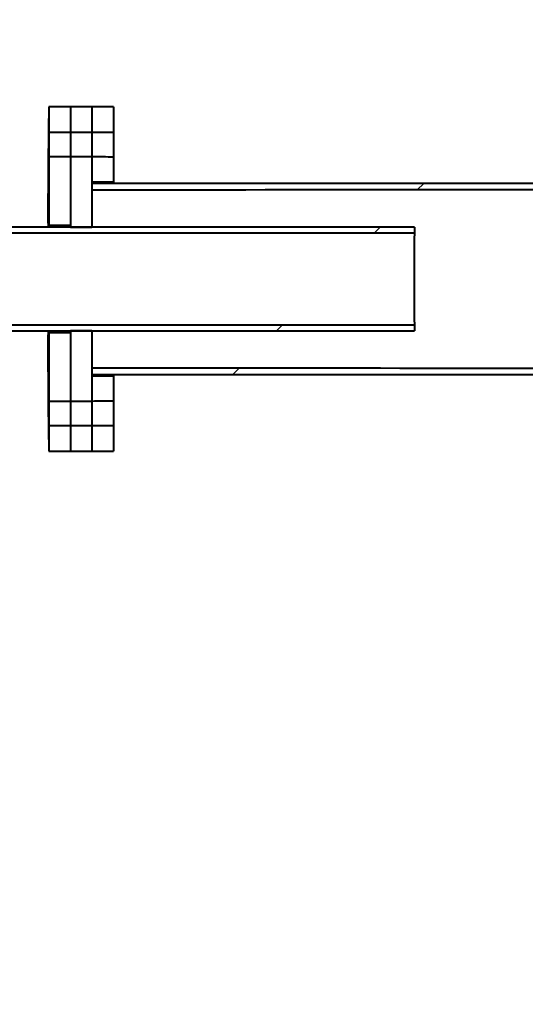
# Model space of a CAD drawing. Header units: millimetres. Extents: x 122 to 2816, y -707 to 556.
# Drawn here: x 814.535 to 816.673, y 291.407 to 295.584 of the extents above; entities that cross this region are included whole.
import ezdxf

# ---------------------------------------------------------------- set-up
doc = ezdxf.new("R2010")
doc.units = ezdxf.units.MM
doc.header["$PDSIZE"] = -1
doc.layers.add('FORMAT', color=7, linetype='Continuous')
doc.styles.add('SLDTEXTSTYLE7', font='TXT', dxfattribs={"width": 0.75})
doc.dimstyles.new('SLDDIMSTYLE5', dxfattribs={"dimtxt": 1.852083, "dimasz": 1.852083, "dimexe": 0, "dimexo": 0.625, "dimgap": 0.463021, "dimtad": 1, "dimlfac": 110, "dimzin": 12, "dimtxsty": 'SLDTEXTSTYLE7', "dimsah": 1, "dimcen": 2.5, "dimadec": 1, "dimazin": 3, "dimtfac": 1, "dimtdec": 1, "dimtmove": 0, "dimatfit": 3, "dimfrac": 2, "dimtzin": 12})
pattern_1 = [(45, (577.821, 87.9), (-6.7352, 6.7352), []), (45, (582.311, 87.9), (-6.7352, 6.7352), [])]
pattern_2 = [(45, (577.821, 87.9), (-13.4704, 13.4704), []), (45, (582.311, 87.9), (-13.4704, 13.4704), []), (45, (586.801, 87.9), (-13.4704, 13.4704), []), (45, (591.292, 87.9), (-13.4704, 13.4704), [])]

# ---------------------------------------------------------------- blocks, each defined once
blk = doc.blocks.new('*D1071')
at = {"layer": 'Defpoints', "color": 0}
for p in [(861.3505, 305.0429), (826.3505, 299.5884), (835.5678, 294.5899), (812.7141, 291.4066), (823.6232, 291.4066)]:
    blk.add_point(p, dxfattribs=at)
at = {"layer": 'FORMAT', "color": 0, "lineweight": -2}
blk.add_line((823.6857, 291.4066), (835.6499, 291.4066), dxfattribs=at)
blk.add_arc((773.8505, 291.4066), 61.7994, 1.717178, 7.140781, dxfattribs=at)
at = {"layer": 'FORMAT', "color": 0}
for points in [[(834.8649, 299.0458), (835.4762, 299.1317), (834.9128, 300.9228)], [(835.9308, 293.2631), (835.3135, 293.2538), (835.6499, 291.4066)]]:
    blk.add_solid(points, dxfattribs=at)
at = {"layer": 'FORMAT', "color": 0, "insert": (837.5263, 299.12), "char_height": 1.85208, "attachment_point": 1, "rotation": 275.2523, "style": 'SLDTEXTSTYLE7'}
blk.add_mtext('\\A1;8.9°', dxfattribs=at)

msp = doc.modelspace()

# ---------------------------------------------------------------- hatches: boundary and pattern name
at = {"linetype": 'Continuous', "lineweight": 18}
h = msp.add_hatch(dxfattribs=at)
h.set_pattern_fill('ANSI32', style=0)
h.set_pattern_definition(pattern_1)
edge = h.paths.add_edge_path(flags=0)
edge.add_ellipse((818.168686, 294.488383), major_axis=(127.272727, 0), ratio=0.0057142857, start_angle=167.99581243, end_angle=168.2982649)
edge.add_line((814.65869, 295.215379), (814.65869, 295.107289))
edge.add_ellipse((818.168686, 295.056565), major_axis=(9.545455, 0), ratio=0.00571429, start_angle=179.1466589, end_angle=179.1720602, ccw=False)
edge.add_line((814.749601, 295.107491), (814.749601, 295.215393))
h = msp.add_hatch(dxfattribs=at)
h.set_pattern_fill('ANSI34', style=0)
h.set_pattern_definition(pattern_2)
edge = h.paths.add_edge_path(flags=0)
edge.add_ellipse((818.168686, 294.488383), major_axis=(127.272727, 0), ratio=0.0057142857, start_angle=167.67757707, end_angle=167.99581243)
edge.add_line((814.749601, 295.215393), (814.749601, 295.107491))
edge.add_ellipse((818.168686, 295.056565), major_axis=(9.545455, 0), ratio=0.00571429, start_angle=179.1199751, end_angle=179.1466589, ccw=False)
edge.add_line((814.840512, 295.107687), (814.840512, 295.215407))
h = msp.add_hatch(dxfattribs=at)
h.set_pattern_fill('ANSI32', style=0)
h.set_pattern_definition(pattern_1)
edge = h.paths.add_edge_path(flags=0)
edge.add_ellipse((818.168686, 294.488383), major_axis=(127.272727, 0), ratio=0.0057142857, start_angle=167.34231106, end_angle=167.67757707)
edge.add_line((814.840512, 295.215407), (814.840512, 295.107687))
edge.add_ellipse((818.168686, 295.056565), major_axis=(9.545455, 0), ratio=0.00571429, start_angle=179.0918992, end_angle=179.1199751, ccw=False)
edge.add_line((814.931422, 295.107878), (814.931422, 295.21542))
h = msp.add_hatch(dxfattribs=at)
h.set_pattern_fill('ANSI32', style=0)
h.set_pattern_definition(pattern_1)
edge = h.paths.add_edge_path(flags=0)
edge.add_line((814.65869, 295.005841), (814.65869, 294.714769))
edge.add_ellipse((818.168686, 294.488383), major_axis=(39.772727, 0), ratio=0.005714286, start_angle=176.2110787, end_angle=176.3096771, ccw=False)
edge.add_line((814.749601, 294.714814), (814.749601, 295.005639))
edge.add_ellipse((818.168686, 295.056565), major_axis=(9.545455, 0), ratio=0.00571429, start_angle=180.8279398, end_angle=180.8533411, ccw=False)
h = msp.add_hatch(dxfattribs=at)
h.set_pattern_fill('ANSI34', style=0)
h.set_pattern_definition(pattern_2)
edge = h.paths.add_edge_path(flags=0)
edge.add_line((814.749601, 295.005639), (814.749601, 294.705688))
edge.add_ellipse((818.168686, 294.488383), major_axis=(38.181818, 0), ratio=0.005714286, start_angle=176.2635207, end_angle=176.3633692, ccw=False)
edge.add_line((814.840512, 294.705734), (814.840512, 295.005442))
edge.add_ellipse((818.168686, 295.056565), major_axis=(9.545455, 0), ratio=0.00571429, start_angle=180.8533411, end_angle=180.8800249, ccw=False)
h = msp.add_hatch(dxfattribs=at)
h.set_pattern_fill('ANSI32', style=0)
h.set_pattern_definition(pattern_1)
edge = h.paths.add_edge_path(flags=0)
edge.add_line((814.840512, 295.005442), (814.840512, 294.897032))
edge.add_ellipse((818.168686, 294.488383), major_axis=(71.590909, 0), ratio=0.005714286, start_angle=172.80503721, end_angle=172.99999822, ccw=False)
edge.add_line((814.931422, 294.897055), (814.931422, 295.005252))
edge.add_ellipse((818.168686, 295.056565), major_axis=(9.545455, 0), ratio=0.00571429, start_angle=180.8800249, end_angle=180.9081008, ccw=False)
h = msp.add_hatch(dxfattribs=at)
h.set_pattern_fill('ANSI32', style=0)
h.set_pattern_definition(pattern_1)
edge = h.paths.add_edge_path(flags=0)
edge.add_ellipse((818.168686, 294.488383), major_axis=(70.715909, 0), ratio=0.005714286, start_angle=150.83685377, end_angle=173.08490498)
edge.add_line((814.840512, 294.892026), (814.840512, 294.864266))
edge.add_ellipse((818.168686, 294.488383), major_axis=(65.863636, 0), ratio=0.005714286, start_angle=152.53717851, end_angle=173.55634076, ccw=False)
edge.add_line((817.444596, 294.864724), (817.444596, 294.892453))
h = msp.add_hatch(dxfattribs=at)
h.set_pattern_fill('ANSI32', style=0)
h.set_pattern_definition(pattern_1)
edge = h.paths.add_edge_path(flags=0)
edge.add_ellipse((818.168686, 294.488383), major_axis=(38.420455, 0), ratio=0.005714286, start_angle=173.6316145, end_angle=177.7971605)
edge.add_line((812.523086, 294.705545), (812.531579, 294.680059))
edge.add_ellipse((818.168686, 294.488383), major_axis=(34.013636, 0), ratio=0.005714286, start_angle=174.3590786, end_angle=178.0525501, ccw=False)
edge.add_line((816.20417, 294.682422), (816.20417, 294.707641))
h = msp.add_hatch(dxfattribs=at)
h.set_pattern_fill('ANSI32', style=0)
h.set_pattern_definition(pattern_1)
edge = h.paths.add_edge_path(flags=0)
edge.add_ellipse((818.168686, 294.488383), major_axis=(38.420455, 0), ratio=0.005714286, start_angle=182.2620179, end_angle=186.3683855)
edge.add_line((816.20417, 294.269125), (816.20417, 294.294344))
edge.add_ellipse((818.168686, 294.488383), major_axis=(34.013636, 0), ratio=0.005714286, start_angle=181.9938452, end_angle=185.6409214, ccw=False)
edge.add_line((812.659369, 294.296586), (812.667862, 294.271099))
h = msp.add_hatch(dxfattribs=at)
h.set_pattern_fill('ANSI32', style=0)
h.set_pattern_definition(pattern_1)
edge = h.paths.add_edge_path(flags=0)
edge.add_line((814.749601, 293.971128), (814.749601, 294.261952))
edge.add_ellipse((818.168686, 294.488383), major_axis=(39.772727, 0), ratio=0.005714286, start_angle=183.6903229, end_angle=183.7889213, ccw=False)
edge.add_line((814.65869, 294.261997), (814.65869, 293.970925))
edge.add_ellipse((818.168686, 293.920201), major_axis=(9.545455, 0), ratio=0.00571429, start_angle=179.1466589, end_angle=179.1720602, ccw=False)
h = msp.add_hatch(dxfattribs=at)
h.set_pattern_fill('ANSI34', style=0)
h.set_pattern_definition(pattern_2)
edge = h.paths.add_edge_path(flags=0)
edge.add_line((814.840512, 293.971324), (814.840512, 294.271032))
edge.add_ellipse((818.168686, 294.488383), major_axis=(38.181818, 0), ratio=0.005714286, start_angle=183.6366308, end_angle=183.7364793, ccw=False)
edge.add_line((814.749601, 294.271078), (814.749601, 293.971128))
edge.add_ellipse((818.168686, 293.920201), major_axis=(9.545455, 0), ratio=0.00571429, start_angle=179.1199751, end_angle=179.1466589, ccw=False)
h = msp.add_hatch(dxfattribs=at)
h.set_pattern_fill('ANSI32', style=0)
h.set_pattern_definition(pattern_1)
edge = h.paths.add_edge_path(flags=0)
edge.add_ellipse((818.168686, 294.488383), major_axis=(65.863636, 0), ratio=0.005714286, start_angle=186.44365924, end_angle=207.46282149, ccw=False)
edge.add_line((814.840512, 294.1125), (814.840512, 294.08474))
edge.add_ellipse((818.168686, 294.488383), major_axis=(70.715909, 0), ratio=0.005714286, start_angle=186.91509502, end_angle=209.16314623)
edge.add_line((817.444596, 294.084313), (817.444596, 294.112042))
h = msp.add_hatch(dxfattribs=at)
h.set_pattern_fill('ANSI32', style=0)
h.set_pattern_definition(pattern_1)
edge = h.paths.add_edge_path(flags=0)
edge.add_line((814.931422, 293.971514), (814.931422, 294.079711))
edge.add_ellipse((818.168686, 294.488383), major_axis=(71.590909, 0), ratio=0.005714286, start_angle=187.00000178, end_angle=187.19496279, ccw=False)
edge.add_line((814.840512, 294.079734), (814.840512, 293.971324))
edge.add_ellipse((818.168686, 293.920201), major_axis=(9.545455, 0), ratio=0.00571429, start_angle=179.0918992, end_angle=179.1199751, ccw=False)
h = msp.add_hatch(dxfattribs=at)
h.set_pattern_fill('ANSI32', style=0)
h.set_pattern_definition(pattern_1)
edge = h.paths.add_edge_path(flags=0)
edge.add_ellipse((818.168686, 294.488383), major_axis=(127.272727, 0), ratio=0.0057142857, start_angle=191.7017351, end_angle=192.00418757)
edge.add_line((814.749601, 293.761373), (814.749601, 293.869275))
edge.add_ellipse((818.168686, 293.920201), major_axis=(9.545455, 0), ratio=0.00571429, start_angle=180.8279398, end_angle=180.8533411, ccw=False)
edge.add_line((814.65869, 293.869477), (814.65869, 293.761387))
h = msp.add_hatch(dxfattribs=at)
h.set_pattern_fill('ANSI34', style=0)
h.set_pattern_definition(pattern_2)
edge = h.paths.add_edge_path(flags=0)
edge.add_ellipse((818.168686, 294.488383), major_axis=(127.272727, 0), ratio=0.0057142857, start_angle=192.00418757, end_angle=192.32242293)
edge.add_line((814.840512, 293.761359), (814.840512, 293.869079))
edge.add_ellipse((818.168686, 293.920201), major_axis=(9.545455, 0), ratio=0.00571429, start_angle=180.8533411, end_angle=180.8800249, ccw=False)
edge.add_line((814.749601, 293.869275), (814.749601, 293.761373))
h = msp.add_hatch(dxfattribs=at)
h.set_pattern_fill('ANSI32', style=0)
h.set_pattern_definition(pattern_1)
edge = h.paths.add_edge_path(flags=0)
edge.add_ellipse((818.168686, 294.488383), major_axis=(127.272727, 0), ratio=0.0057142857, start_angle=192.32242293, end_angle=192.65768894)
edge.add_line((814.931422, 293.761346), (814.931422, 293.868888))
edge.add_ellipse((818.168686, 293.920201), major_axis=(9.545455, 0), ratio=0.00571429, start_angle=180.8800249, end_angle=180.9081008, ccw=False)
edge.add_line((814.840512, 293.869079), (814.840512, 293.761359))

# ---------------------------------------------------------------- linework, layer by layer
at = {"color": 7, "linetype": 'Continuous', "lineweight": 25}
for p, q in [((814.65869, 295.215379), (814.65869, 295.107289)), ((814.749601, 295.215393), (814.749601, 295.107491)), ((814.840512, 295.215407), (814.840512, 295.107687)), ((814.931422, 295.21542), (814.931422, 295.107878)), ((814.65869, 295.005841), (814.65869, 294.714769)), ((814.749601, 295.005639), (814.749601, 294.705688)), ((814.749601, 295.005639), (814.749601, 294.714814)), ((814.840512, 295.005442), (814.840512, 294.897032)), ((814.840512, 295.005442), (814.840512, 294.705734)), ((814.931422, 295.005252), (814.931422, 294.897055)), ((814.840512, 294.892026), (814.840512, 294.864266)), ((816.20417, 294.707641), (816.20417, 294.682422)), ((816.20417, 294.294344), (816.20417, 294.269125)), ((814.65869, 294.261997), (814.65869, 293.970925)), ((814.749601, 294.271078), (814.749601, 293.971128)), ((814.749601, 294.261952), (814.749601, 293.971128)), ((814.840512, 294.271032), (814.840512, 293.971324)), ((814.840512, 294.1125), (814.840512, 294.08474)), ((814.840512, 294.079734), (814.840512, 293.971324)), ((814.931422, 294.079711), (814.931422, 293.971514)), ((814.65869, 293.869477), (814.65869, 293.761387)), ((814.749601, 293.869275), (814.749601, 293.761373)), ((814.840512, 293.869079), (814.840512, 293.761359)), ((814.931422, 293.868888), (814.931422, 293.761346))]:
    msp.add_line(p, q, dxfattribs=at)
at = {"color": 7, "linetype": 'Continuous', "lineweight": 25, "flags": 128}
for points in [[(814.931422, 294.897055), (814.931213, 294.893753), (814.931208, 294.89362)], [(814.65869, 294.714769), (814.658538, 294.710806), (814.658477, 294.7083)], [(814.749601, 294.714814), (814.749448, 294.710904), (814.749385, 294.708324)], [(814.658471, 294.268773), (814.658538, 294.26596), (814.65869, 294.261997)], [(814.749378, 294.268762), (814.749448, 294.265862), (814.749601, 294.261952)], [(814.931193, 294.083498), (814.931213, 294.083013), (814.931422, 294.079711)]]:
    msp.add_lwpolyline(points, dxfattribs=at)
at = {"color": 7, "linetype": 'Continuous', "lineweight": 25}
for centre, radius, start, end in [((837.62083, 294.787327), 22.966129, 178.9320349, 180.2003779), ((820.497362, 295.056565), 5.838892, 179.5022507, 180.4977493), ((820.531409, 295.056565), 5.782032, 179.4953505, 180.5046495), ((820.469009, 295.056565), 5.62873, 179.479608, 180.520392), ((820.501524, 295.056565), 5.570339, 179.472195, 180.527805), ((830.810405, 294.488383), 14.607524, 179.2388886, 180.7611114), ((835.227562, 294.171319), 20.572956, 179.7258477, 181.1417394), ((820.497362, 293.920201), 5.838892, 179.5022507, 180.4977493), ((820.531409, 293.920201), 5.782032, 179.4953505, 180.5046495), ((820.469009, 293.920201), 5.62873, 179.479608, 180.520392), ((820.501524, 293.920201), 5.570339, 179.472195, 180.527805)]:
    msp.add_arc(centre, radius, start, end, dxfattribs=at)
for centre, major_axis, start_param, end_param in [((818.168686, 294.488383), (127.272727, 0), 1.5976638, 1.59837836), ((818.168686, 294.488383), (127.272727, 0), 1.59694925, 1.5976638), ((818.168686, 294.488383), (127.272727, 0), 1.59623472, 1.59694925), ((818.168686, 295.056565), (9.545455, 0), 1.93712477, 1.94734579), ((818.168686, 295.056565), (9.545455, 0), 1.92694368, 1.93712477), ((818.168686, 295.056565), (9.545455, 0), 1.916801, 1.92694368), ((818.168686, 295.056565), (9.545455, 0), 4.33583952, 4.34606053), ((818.168686, 295.056565), (9.545455, 0), 4.34606053, 4.35624163), ((818.168686, 295.056565), (9.545455, 0), 4.35624163, 4.3663843), ((818.168686, 294.488383), (71.590909, 0), 1.61603068, 1.61730188), ((818.168686, 294.488383), (70.715909, 0), 1.58103594, 1.61787774), ((818.168686, 294.488383), (65.863636, 0), 1.58179034, 1.62134915), ((818.168686, 294.488383), (38.420455, 0), 1.62195068, 1.71827291), ((818.168686, 294.488383), (39.772727, 0), 1.65686814, 1.65916262), ((818.168686, 294.488383), (34.013636, 0), 1.62858521, 1.73729534), ((818.168686, 294.488383), (38.181818, 0), 1.65807357, 1.66046392), ((818.168686, 294.488383), (34.013636, 0), 4.54969845, 4.65460009), ((818.168686, 294.488383), (38.420455, 0), 4.56872089, 4.66123463), ((818.168686, 294.488383), (39.772727, 0), 4.62402269, 4.62631717), ((818.168686, 294.488383), (38.181818, 0), 4.62272139, 4.62511173), ((818.168686, 294.488383), (65.863636, 0), 4.66183615, 4.70139497), ((818.168686, 294.488383), (70.715909, 0), 4.66530757, 4.70214937), ((818.168686, 294.488383), (71.590909, 0), 4.66588343, 4.66715462), ((818.168686, 293.920201), (9.545455, 0), 1.93712477, 1.94734579), ((818.168686, 293.920201), (9.545455, 0), 1.92694368, 1.93712477), ((818.168686, 293.920201), (9.545455, 0), 1.916801, 1.92694368), ((818.168686, 293.920201), (9.545455, 0), 4.33583952, 4.34606053), ((818.168686, 293.920201), (9.545455, 0), 4.34606053, 4.35624163), ((818.168686, 293.920201), (9.545455, 0), 4.35624163, 4.3663843), ((818.168686, 294.488383), (127.272727, 0), 4.68480694, 4.6855215), ((818.168686, 294.488383), (127.272727, 0), 4.6855215, 4.68623605), ((818.168686, 294.488383), (127.272727, 0), 4.68623605, 4.68695059)]:
    msp.add_ellipse(centre, major_axis=major_axis, ratio=0.00571429, start_param=start_param, end_param=end_param, dxfattribs=at)

# ---------------------------------------------------------------- dimensions: what is measured, and where the dimension line sits
at = {"layer": 'FORMAT'}
dim = msp.add_angular_dim_2l(base=(835.567843, 294.589895), line1=((826.350505, 299.588383), (861.350505, 305.042928)), line2=((823.623232, 291.406565), (812.714141, 291.406565)), dimstyle='SLDDIMSTYLE5', dxfattribs=at)
dim.commit()
dim.dimension.update_dxf_attribs({"geometry": '*D1071', "text_midpoint": (835.390409, 297.063738), "dimtype": 162})

doc.saveas('drawing.dxf')
